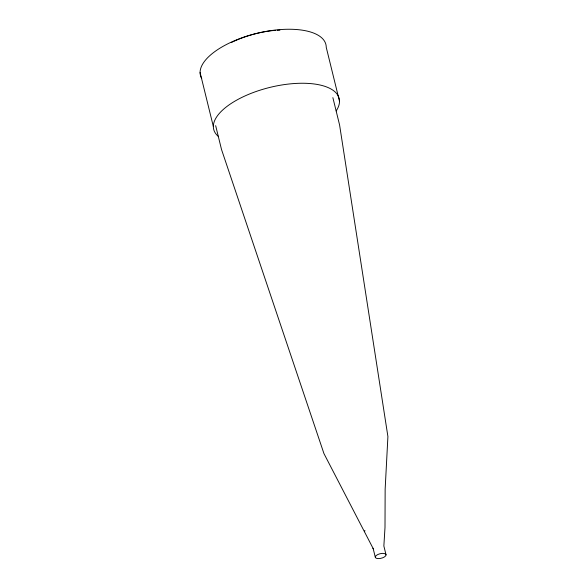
<?xml version="1.0" encoding="UTF-8"?>
<svg xmlns="http://www.w3.org/2000/svg" width="588" height="588" viewBox="0 0 588 588"><rect width="100%" height="100%" fill="white"/><g stroke="black" fill="none" stroke-linecap="round" stroke-linejoin="round"><path stroke-width="0.88" d="M364.589 531.692L364.891 530.457M277.235 30.282L279.917 30.223M339.504 101.298L326.237 47.297A64.606 27.305 -13.8 0 0 255.89 33.59A64.606 27.305 -13.8 0 0 201.75 78.557M332.867 97.63L339.592 125.016L387.911 436.561L385.147 489.231L385 527.458L383.861 545.995L386.044 554.874A5.52 2.33 -13.8 0 1 378.04 558.6A5.52 2.33 -13.8 0 1 377.878 554.491A5.52 2.33 -13.8 0 1 386.044 554.866M375.269 557.108L373.086 548.229L373.292 548.802L323.944 453.576L221.522 149.514L215.664 125.67M200.089 72.53L213.348 126.53M218.17 136.269A64.606 27.305 -13.8 0 1 274.295 86.392A64.606 27.305 -13.8 0 1 336.182 110.941M231.253 42.586A56.029 23.682 -13.8 0 1 232.863 41.799M233.671 41.417A56.029 23.682 -13.8 0 1 275.441 30.326"/></g></svg>
